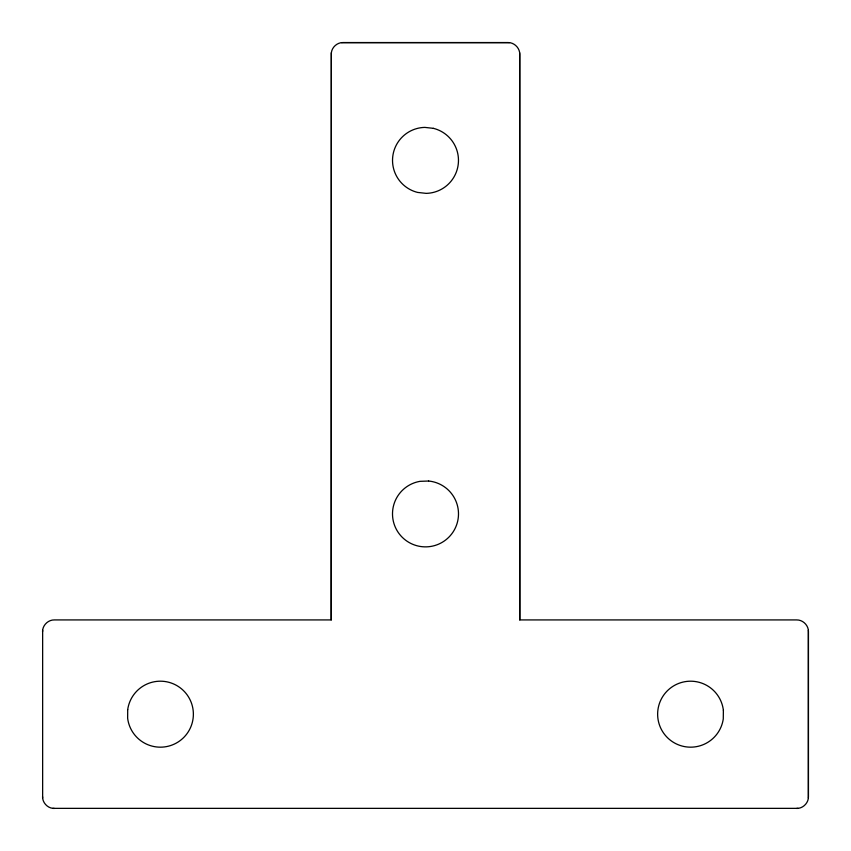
<?xml version="1.0" encoding="UTF-8"?>
<svg xmlns="http://www.w3.org/2000/svg" width="851" height="851" viewBox="0 0 851 851"><rect width="100%" height="100%" fill="white"/><g stroke="black" fill="none" stroke-linecap="round" stroke-linejoin="round"><path stroke-width="1.28" d="M42.55 631.708C42.422 625.411 48.039 619.783 54.336 619.922L331.23 619.922L331.337 52.794C331.996 47.092 337.273 42.454 343.017 42.55L507.983 42.55C514.281 42.422 519.897 48.039 519.77 54.336L519.77 619.922L796.664 619.922C802.961 619.783 808.578 625.411 808.45 631.708L808.45 796.664C808.578 802.961 802.961 808.578 796.664 808.45M331.337 52.794L331.23 619.922M341.485 42.646L509.515 42.646M42.55 796.664C42.454 802.408 47.092 807.695 52.794 808.354L798.206 808.354M52.794 808.354L54.336 808.45M808.354 630.165L808.354 798.206M519.663 52.794L519.77 619.922M42.646 630.165L42.646 798.206M127.703 709.649L127.639 718.265A32.998 32.998 0 0 0 177.912 742.136A32.998 32.998 0 0 0 178.306 686.48A32.998 32.998 0 0 0 127.703 709.649M723.382 710.308L723.276 718.914A32.998 32.998 0 0 1 672.535 741.774A32.998 32.998 0 0 1 673.258 686.129A32.998 32.998 0 0 1 723.382 710.308M428.638 481.028L420.032 481.336A32.998 32.998 0 0 0 398.321 532.588A32.998 32.998 0 0 0 453.945 530.598A32.998 32.998 0 0 0 428.638 481.028M433.382 128.341L424.83 127.395A32.998 32.998 0 0 0 417.618 192.422L426.17 193.368A32.998 32.998 0 0 0 433.382 128.341"/></g></svg>
